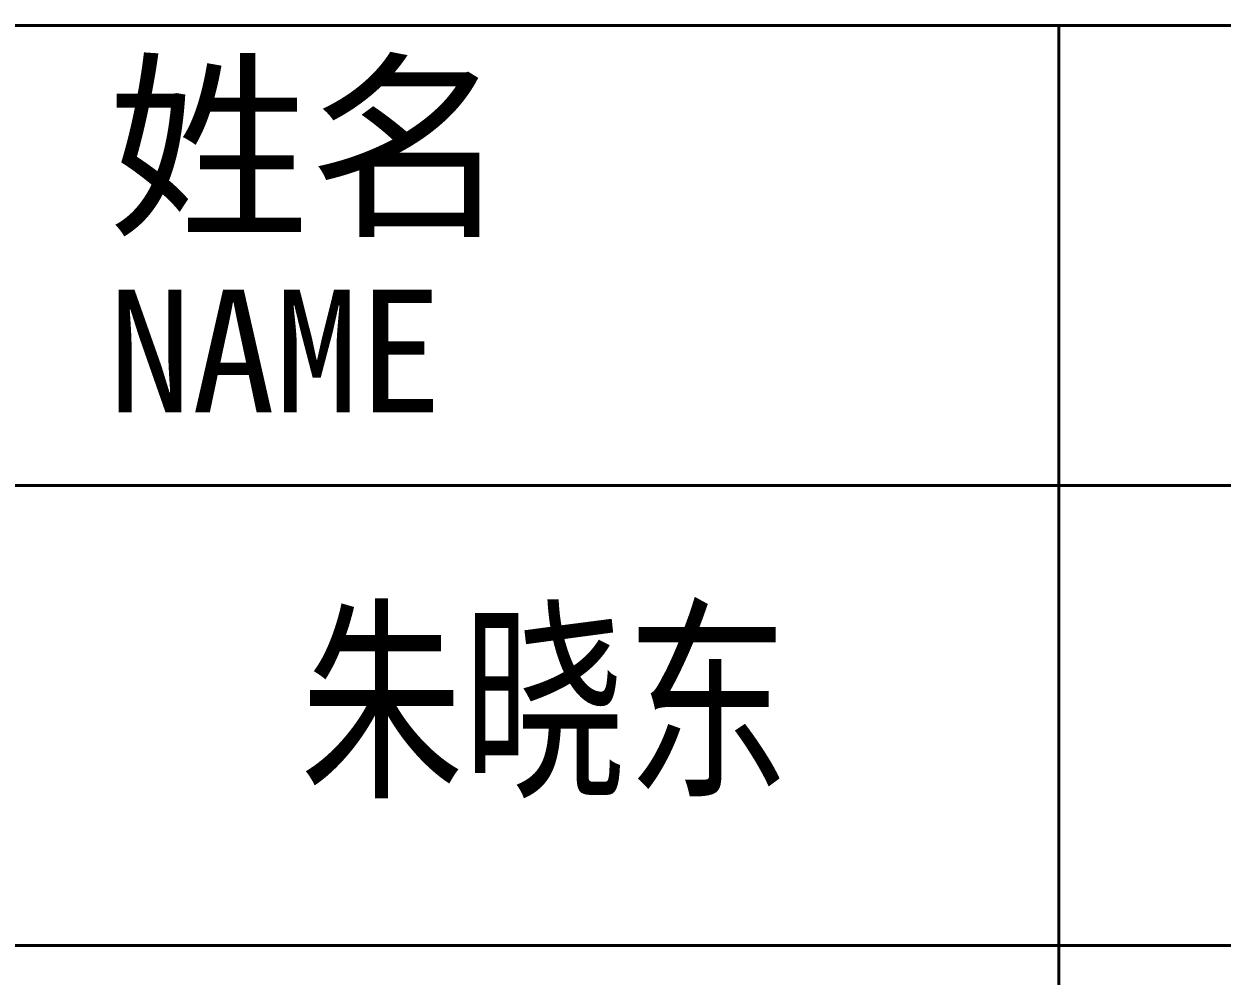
# Model space of a CAD drawing. Extents: x -280168 to 205214, y -148835 to -64913.
# Drawn here: x -116652 to -114699, y -133056 to -131503 of the extents above; entities that cross this region are included whole.
import ezdxf
from ezdxf.enums import TextEntityAlignment as Align

# ---------------------------------------------------------------- set-up
doc = ezdxf.new("R2010")
doc.units = 0
doc.header["$LTSCALE"] = 1000
doc.header["$MEASUREMENT"] = 0
doc.layers.add('00-图签签名_10', color=10, linetype='Continuous')
doc.styles.add('华文细黑', font='STXIHEI_0.TTF', dxfattribs={"width": 0.75, "height": 10})
doc.styles.add('图签信息$0$华文细黑', font='STXIHEI_0.TTF', dxfattribs={"height": 10})

# ---------------------------------------------------------------- blocks, each defined once
blk = doc.blocks.new('图签信息')
at = {"const_width": 0.05}
for points in [[(-62.5, 103.262), (-2.5, 103.262), (-2.5, 163.262), (-62.5, 163.262), (-62.5, 103.262)], [(-20, 163.262), (-20, 103.262)], [(-62.5, 155.762), (-2.5, 155.762)], [(-62.5, 148.262), (-2.5, 148.262)]]:
    blk.add_lwpolyline(points, dxfattribs=at)
at = {"style": '图签信息$0$华文细黑'}
for s, height, p in [('姓名', 2.4, (-35.504, 162.474)), ('NAME', 2, (-35.5, 158.956))]:
    blk.add_text(s, height=height, dxfattribs=at).set_placement(p, align=Align.TOP_LEFT)
blk = doc.blocks.new('图签-A1')
at = {"color": 2}
blk.add_blockref('图签信息', (0, 0), dxfattribs=at)

msp = doc.modelspace()

# ---------------------------------------------------------------- block references
at = {"xscale": 100, "yscale": 100, "zscale": 100}
msp.add_blockref('图签-A1', (-112965.1, -147832.1), dxfattribs=at)

# ---------------------------------------------------------------- texts
at = {"layer": '00-图签签名_10', "insert": (-115803.6, -132621.8), "char_height": 260, "width": 14747.11, "attachment_point": 5, "style": '华文细黑'}
msp.add_mtext('朱晓东', dxfattribs=at)

doc.saveas('drawing.dxf')
